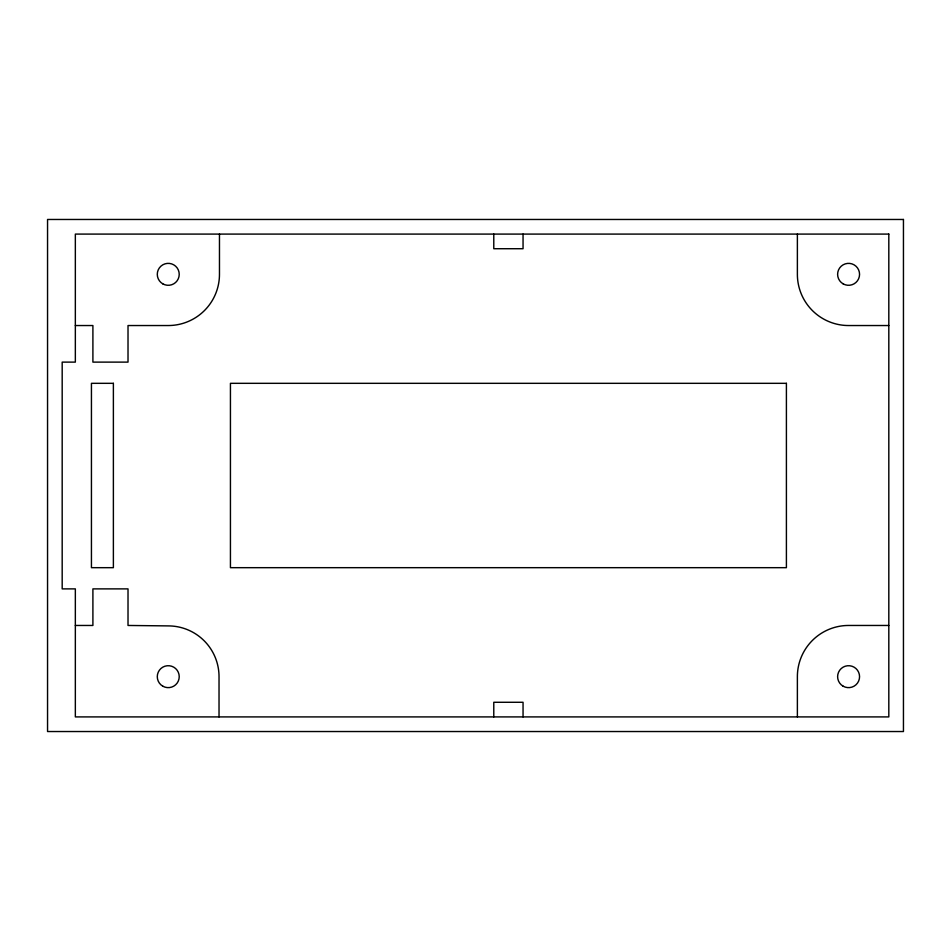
<?xml version="1.0" encoding="UTF-8"?>
<svg xmlns="http://www.w3.org/2000/svg" width="951" height="951" viewBox="0 0 951 951"><rect width="100%" height="100%" fill="white"/><g stroke="black" fill="none" stroke-linecap="round" stroke-linejoin="round"><path stroke-width="1.43" d="M75.343 325.539L92.901 325.539L92.901 362.117L128.016 362.117L128.016 325.539L168.256 325.539A51.211 51.211 0 0 0 219.467 274.328L219.467 234.089M888.816 325.539L848.589 325.539A51.211 51.211 0 0 1 797.378 274.328L797.378 234.089M75.343 625.461L92.901 625.461L92.901 588.883L128.016 588.883L128.016 625.461L168.256 625.901A50.772 50.772 0 0 1 219.027 676.672L219.027 716.911M888.816 625.461L848.589 625.461A51.211 51.211 0 0 0 797.378 676.672L797.378 716.911M523.05 234.089L523.05 248.722L493.783 248.722L493.783 234.089M523.05 716.911L523.05 702.278L493.783 702.278L493.783 716.911M903.45 219.467L47.55 219.467L47.55 731.533L903.45 731.533L903.45 219.467M888.816 234.089L75.343 234.089L75.343 362.117L62.184 362.117L62.184 588.883L75.343 588.883L75.343 716.911L888.816 716.911L888.816 234.089M113.383 383.324L91.439 383.324L91.439 567.676L113.383 567.676L113.383 383.324M786.406 383.324L230.439 383.324L230.439 567.676L786.406 567.676L786.406 383.324M162.764 283.826A10.972 10.972 0 0 0 179.228 274.328A10.972 10.972 0 0 0 162.764 264.83A10.972 10.972 0 0 0 162.764 283.826M162.764 686.17A10.972 10.972 0 0 0 179.228 676.672A10.972 10.972 0 0 0 162.764 667.174A10.972 10.972 0 0 0 162.764 686.17M843.097 686.17A10.972 10.972 0 0 0 859.561 676.672A10.972 10.972 0 0 0 843.097 667.174A10.972 10.972 0 0 0 843.097 686.17M843.097 283.826A10.972 10.972 0 0 0 859.561 274.328A10.972 10.972 0 0 0 843.097 264.83A10.972 10.972 0 0 0 843.097 283.826"/></g></svg>
